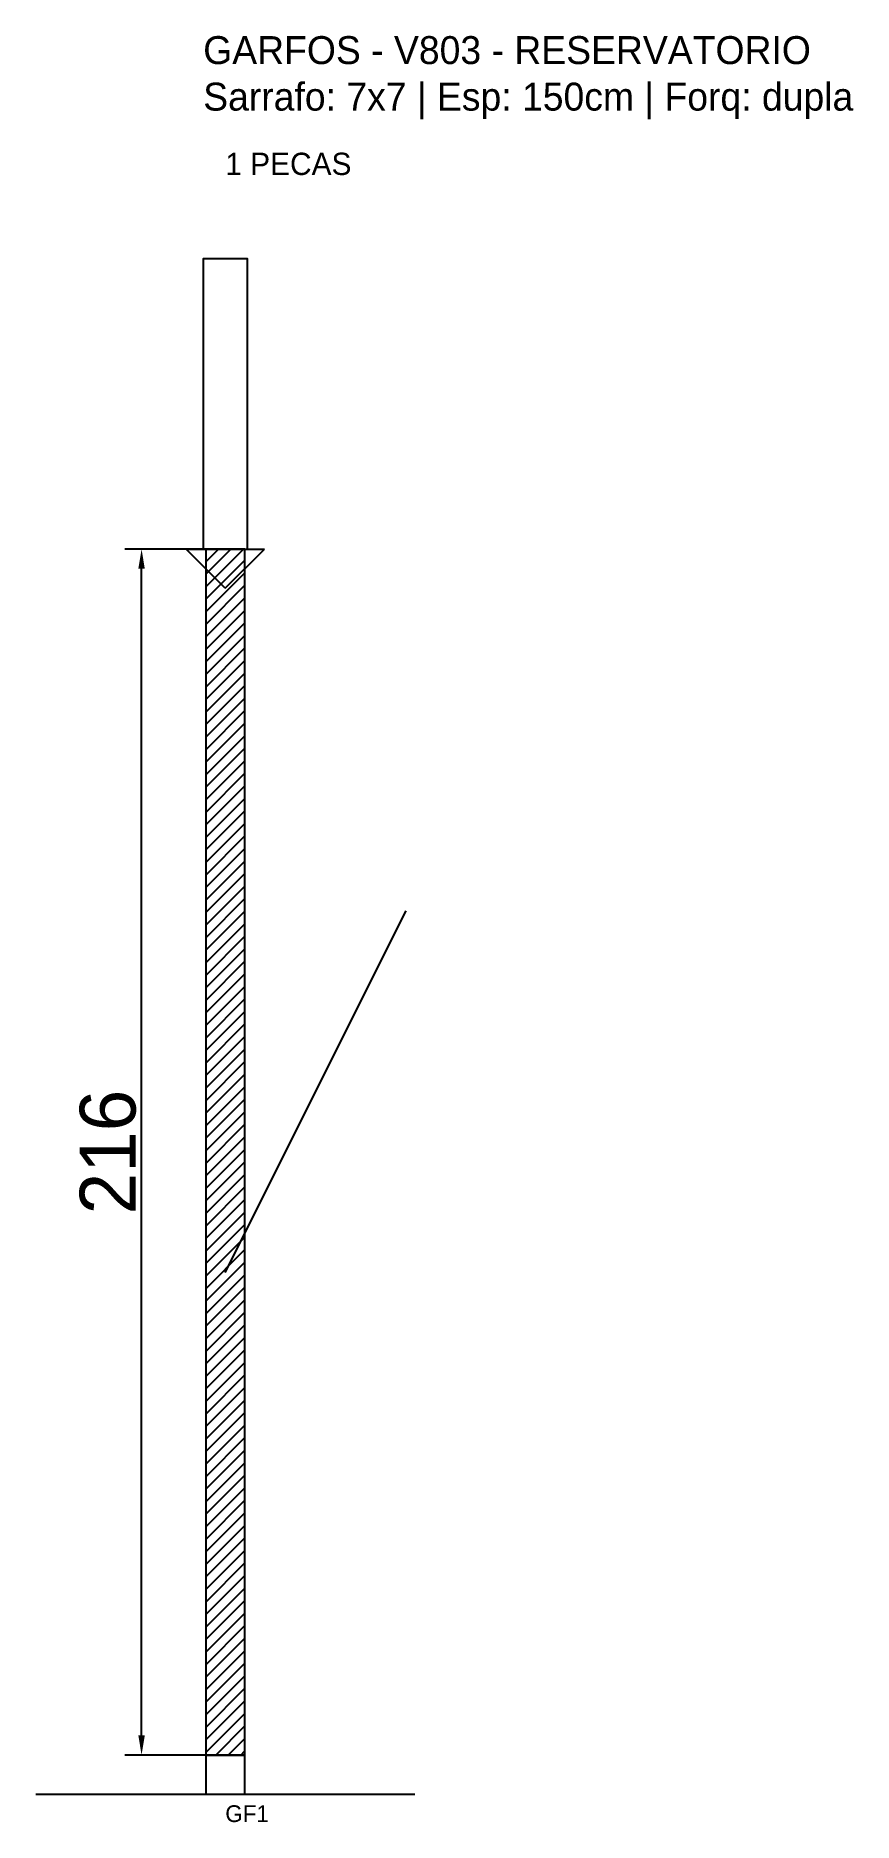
# Model space of a CAD drawing. Header units: metres. Extents: x -30 to 116, y -12 to 308.
import ezdxf

# ---------------------------------------------------------------- set-up
doc = ezdxf.new("R2010")
doc.units = ezdxf.units.M
for name, color, linetype in [('BARRA_ANCORAGEM', 1, 'Continuous'), ('COTA', 241, 'Continuous'), ('GARFOS OK', 3, 'Continuous'), ('NOME DA VIGA', 6, 'Continuous'), ('SARR_7x7', 40, 'Continuous'), ('VIGAS', 3, 'Continuous')]:
    doc.layers.add(name, color=color, linetype=linetype)
doc.dimstyles.new('EZ DXF', dxfattribs={"dimtxt": 10, "dimasz": 3.5, "dimexe": 3, "dimexo": 1.5, "dimgap": 1, "dimtad": 1, "dimdec": 1, "dimdsep": 46, "dimcen": 2.5, "dimazin": 3, "dimtfac": 1, "dimtmove": 0, "dimatfit": 3})

msp = doc.modelspace()

# ---------------------------------------------------------------- hatches: boundary and pattern name
at = {"layer": 'COTA'}
h = msp.add_hatch(dxfattribs=at)
h.set_pattern_fill('ANSI31', scale=0.5)
h.paths.add_polyline_path([(0.46, 0), (7.46, 0), (7.46, 216), (0.46, 216)])

# ---------------------------------------------------------------- linework, layer by layer
at = {"layer": 'BARRA_ANCORAGEM'}
msp.add_line((3.96, 86.4), (36.36, 151.2), dxfattribs=at)
at = {"layer": 'GARFOS OK'}
for p, q in [((3.96, 209), (-3.04, 216)), ((-3.04, 216), (10.96, 216)), ((3.96, 209), (10.96, 216))]:
    msp.add_line(p, q, dxfattribs=at)
at = {"layer": 'GARFOS OK', "linetype": 'CONTINUOUS'}
msp.add_line((-30, -7), (37.92, -7), dxfattribs=at)
at = {"layer": 'GARFOS OK'}
msp.add_lwpolyline([(0.46, 0), (7.46, 0), (7.46, 216), (0.46, 216), (0.46, 0)], dxfattribs=at)
at = {"layer": 'SARR_7x7'}
msp.add_lwpolyline([(0.46, -7), (7.46, -7), (7.46, 0), (0.46, 0), (0.46, -7)], dxfattribs=at)
at = {"layer": 'VIGAS'}
msp.add_lwpolyline([(0, 216), (7.92, 216), (7.92, 268), (0, 268), (0, 216)], dxfattribs=at)

# ---------------------------------------------------------------- texts
at = {"layer": 'NOME DA VIGA'}
for s, height, p in [('1 PECAS', 4, (3.96, 283)), ('GF1', 3, (3.96, -12))]:
    msp.add_text(s, height=height, dxfattribs=at).set_placement(p)
at = {"layer": 'NOME DA VIGA', "insert": (0, 293), "char_height": 5, "attachment_point": 7}
msp.add_mtext('GARFOS - V803 - RESERVATORIO\\PSarrafo: 7x7 | Esp: 150cm | Forq: dupla', dxfattribs=at)

# ---------------------------------------------------------------- dimensions: what is measured, and where the dimension line sits
at = {"layer": 'COTA'}
msp.add_linear_dim(base=(-11.04, 0), p1=(3.96, 0), p2=(3.96, 216), angle=90, dimstyle='EZ DXF', dxfattribs=at).render()

doc.saveas('drawing.dxf')
